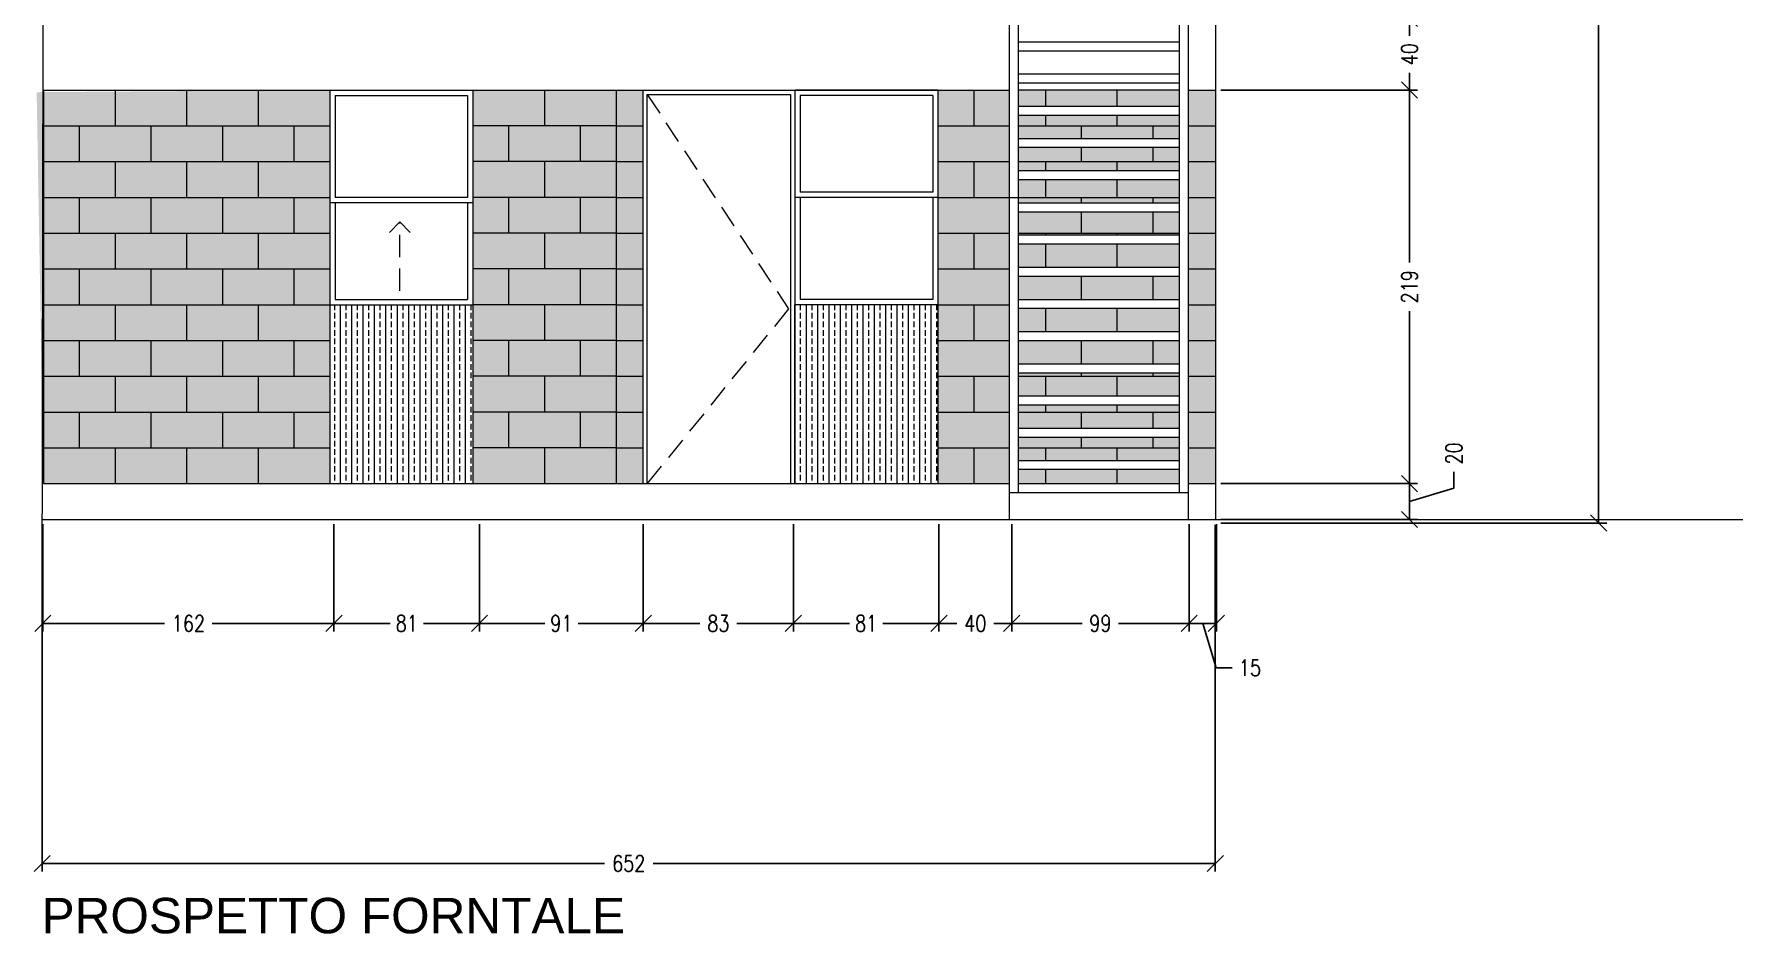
# Model space of a CAD drawing. Header units: inches. Extents: x 1.3 to 73.4, y 23.5 to 53.
# Drawn here: x 34.21 to 53.22, y 24.04 to 34.05 of the extents above; entities that cross this region are included whole.
import ezdxf

# ---------------------------------------------------------------- set-up
doc = ezdxf.new("R2010")
doc.units = ezdxf.units.IN
doc.header["$MEASUREMENT"] = 0
doc.linetypes.add('HIDDEN', pattern=[0.375, 0.25, -0.125])
doc.layers.get('DEFPOINTS').update_dxf_attribs({"color": 210})
for name, color, linetype, lineweight in [('A-ELEV-MBE1', 7, 'Continuous', 35), ('A-ELEV-OVHD', 3, 'HIDDEN', 18), ('A-ELEV-PATT', 8, 'Continuous', 18), ('A-SECT-MCUT', 7, 'Continuous', 35)]:
    doc.layers.add(name, color=color, linetype=linetype, lineweight=lineweight)
doc.styles.add('E-ROMANS', font='romans.shx', dxfattribs={"width": 0.8})
doc.styles.get("Standard").update_dxf_attribs({"font": 'Arial.ttf'})
doc.dimstyles.new('Copy of E-0050_TICK_18', dxfattribs={"dimscale": 0.001, "dimtxt": 90, "dimasz": 90, "dimexe": 45, "dimexo": 30, "dimgap": 45, "dimtad": 0, "dimlfac": 50, "dimzin": 0, "dimdsep": 46, "dimtxsty": 'E-ROMANS', "dimblk": 'OBLIQUE', "dimblk1": 'OBLIQUE', "dimblk2": 'OBLIQUE', "dimcen": 45, "dimclrd": 256, "dimclre": 256, "dimclrt": 256, "dimadec": 0, "dimazin": 0, "dimtfac": 1, "dimtmove": 1, "dimatfit": 3, "dimldrblk": 'OPEN90', "dimfxl": 1, "dimtfill": 1, "dimtolj": 1, "dimtzin": 0, "dimarcsym": 0})

# ---------------------------------------------------------------- blocks, each defined once
blk = doc.blocks.new('_Oblique')
at = {"color": 0, "linetype": 'ByBlock', "lineweight": -2}
blk.add_line((-0.5, -0.5), (0.5, 0.5), dxfattribs=at)
blk = doc.blocks.new('*D78')
at = {"lineweight": -2, "transparency": 16777216}
for p, q in [((34.303, 28.553), (34.303, 24.737)), ((47.349, 28.593), (47.349, 24.737)), ((34.303, 24.827), (40.555, 24.827)), ((47.349, 24.827), (41.098, 24.827))]:
    blk.add_line(p, q, dxfattribs=at)
at = {"layer": 'DEFPOINTS', "color": 0, "transparency": 16777216}
for p in [(34.303, 28.613), (47.349, 28.653), (34.303, 24.827)]:
    blk.add_point(p, dxfattribs=at)
at = {"lineweight": -2, "transparency": 16777216, "xscale": 0.18, "yscale": 0.18, "zscale": 0.18, "rotation": 180}
blk.add_blockref('_Oblique', (34.303, 24.827), dxfattribs=at)
at = {"lineweight": -2, "transparency": 16777216, "xscale": 0.18, "yscale": 0.18, "zscale": 0.18}
blk.add_blockref('_Oblique', (47.349, 24.827), dxfattribs=at)
at = {"lineweight": 0, "transparency": 16777216, "insert": (40.826, 24.827), "char_height": 0.18, "attachment_point": 5, "style": 'E-ROMANS', "bg_fill": 3, "box_fill_scale": 1.25, "bg_fill_color": 256, "bg_fill_true_color": 13158600, "bg_fill_transparency": 0}
blk.add_mtext('\\A1;652', dxfattribs=at)
blk = doc.blocks.new('_Open90')
at = {"color": 0, "linetype": 'ByBlock', "lineweight": -2}
for p, q in [((0, 0), (-1, 0)), ((-0.5, 0.5), (0, 0)), ((0, 0), (-0.5, -0.5))]:
    blk.add_line(p, q, dxfattribs=at)
blk = doc.blocks.new('*D90')
at = {"lineweight": -2, "transparency": 16777216}
for p, q in [((47.409, 45.699), (51.702, 45.699)), ((51.612, 45.699), (51.612, 37.434)), ((51.612, 28.613), (51.612, 36.877)), ((47.409, 28.613), (51.702, 28.613))]:
    blk.add_line(p, q, dxfattribs=at)
at = {"layer": 'DEFPOINTS', "color": 0, "transparency": 16777216}
for p in [(47.349, 45.699), (47.349, 28.613), (51.612, 28.613)]:
    blk.add_point(p, dxfattribs=at)
at = {"lineweight": -2, "transparency": 16777216, "xscale": 0.18, "yscale": 0.18, "zscale": 0.18}
for p, rotation in [((51.612, 45.699), 90), ((51.612, 28.613), 270)]:
    blk.add_blockref('_Oblique', p, dxfattribs=dict(at, rotation=rotation))
at = {"lineweight": 0, "transparency": 16777216, "insert": (51.612, 37.156), "char_height": 0.18, "attachment_point": 5, "rotation": 90, "style": 'E-ROMANS', "bg_fill": 3, "box_fill_scale": 1.25, "bg_fill_color": 256, "bg_fill_true_color": 13158600, "bg_fill_transparency": 0}
blk.add_mtext('\\A1;854', dxfattribs=at)
blk = doc.blocks.new('*D97')
at = {"lineweight": -2, "transparency": 16777216}
for p, q in [((47.409, 34.225), (49.598, 34.225)), ((49.508, 34.225), (49.508, 34.033)), ((49.508, 33.429), (49.508, 33.62)), ((47.409, 33.429), (49.598, 33.429))]:
    blk.add_line(p, q, dxfattribs=at)
at = {"layer": 'DEFPOINTS', "color": 0, "transparency": 16777216}
for p in [(47.349, 34.225), (47.349, 33.429), (49.508, 33.429)]:
    blk.add_point(p, dxfattribs=at)
at = {"lineweight": -2, "transparency": 16777216, "xscale": 0.18, "yscale": 0.18, "zscale": 0.18}
for p, rotation in [((49.508, 34.225), 90), ((49.508, 33.429), 270)]:
    blk.add_blockref('_Oblique', p, dxfattribs=dict(at, rotation=rotation))
at = {"lineweight": 0, "transparency": 16777216, "insert": (49.508, 33.827), "char_height": 0.18, "attachment_point": 5, "rotation": 90, "style": 'E-ROMANS', "bg_fill": 3, "box_fill_scale": 1.25, "bg_fill_color": 256, "bg_fill_true_color": 13158600, "bg_fill_transparency": 0}
blk.add_mtext('\\A1;40', dxfattribs=at)
blk = doc.blocks.new('*D98')
at = {"lineweight": -2, "transparency": 16777216}
for p, q in [((47.409, 33.429), (49.598, 33.429)), ((49.508, 33.429), (49.508, 31.512)), ((49.508, 29.051), (49.508, 30.968)), ((47.409, 29.051), (49.598, 29.051))]:
    blk.add_line(p, q, dxfattribs=at)
at = {"layer": 'DEFPOINTS', "color": 0, "transparency": 16777216}
for p in [(47.349, 33.429), (47.349, 29.051), (49.508, 29.051)]:
    blk.add_point(p, dxfattribs=at)
at = {"lineweight": -2, "transparency": 16777216, "xscale": 0.18, "yscale": 0.18, "zscale": 0.18}
for p, rotation in [((49.508, 33.429), 90), ((49.508, 29.051), 270)]:
    blk.add_blockref('_Oblique', p, dxfattribs=dict(at, rotation=rotation))
at = {"lineweight": 0, "transparency": 16777216, "insert": (49.508, 31.24), "char_height": 0.18, "attachment_point": 5, "rotation": 90, "style": 'E-ROMANS', "bg_fill": 3, "box_fill_scale": 1.25, "bg_fill_color": 256, "bg_fill_true_color": 13158600, "bg_fill_transparency": 0}
blk.add_mtext('\\A1;219', dxfattribs=at)
blk = doc.blocks.new('*D99')
at = {"lineweight": -2, "transparency": 16777216}
for p, q in [((50.003, 29.001), (50.003, 29.181)), ((47.409, 29.051), (49.598, 29.051)), ((49.508, 29.051), (49.508, 28.653)), ((49.508, 28.852), (50.003, 29.001)), ((47.409, 28.653), (49.598, 28.653))]:
    blk.add_line(p, q, dxfattribs=at)
at = {"layer": 'DEFPOINTS', "color": 0, "transparency": 16777216}
for p in [(47.349, 29.051), (47.349, 28.653), (49.508, 28.653)]:
    blk.add_point(p, dxfattribs=at)
at = {"lineweight": -2, "transparency": 16777216, "xscale": 0.18, "yscale": 0.18, "zscale": 0.18}
for p, rotation in [((49.508, 29.051), 90), ((49.508, 28.653), 270)]:
    blk.add_blockref('_Oblique', p, dxfattribs=dict(at, rotation=rotation))
at = {"lineweight": 0, "transparency": 16777216, "insert": (50.003, 29.387), "char_height": 0.18, "attachment_point": 5, "rotation": 90, "style": 'E-ROMANS', "bg_fill": 3, "box_fill_scale": 1.25, "bg_fill_color": 256, "bg_fill_true_color": 13158600, "bg_fill_transparency": 0}
blk.add_mtext('\\A1;20', dxfattribs=at)
blk = doc.blocks.new('*D76')
at = {"lineweight": -2, "transparency": 16777216}
for p, q in [((34.31, 28.6), (34.31, 27.407)), ((37.547, 28.6), (37.547, 27.407)), ((34.31, 27.497), (35.664, 27.497)), ((37.547, 27.497), (36.194, 27.497))]:
    blk.add_line(p, q, dxfattribs=at)
at = {"layer": 'DEFPOINTS', "color": 0, "transparency": 16777216}
for p in [(34.31, 28.66), (37.547, 28.66), (37.547, 27.497)]:
    blk.add_point(p, dxfattribs=at)
at = {"lineweight": -2, "transparency": 16777216, "xscale": 0.18, "yscale": 0.18, "zscale": 0.18, "rotation": 180}
blk.add_blockref('_Oblique', (34.31, 27.497), dxfattribs=at)
at = {"lineweight": -2, "transparency": 16777216, "xscale": 0.18, "yscale": 0.18, "zscale": 0.18}
blk.add_blockref('_Oblique', (37.547, 27.497), dxfattribs=at)
at = {"lineweight": 0, "transparency": 16777216, "insert": (35.929, 27.497), "char_height": 0.18, "attachment_point": 5, "style": 'E-ROMANS', "bg_fill": 3, "box_fill_scale": 1.25, "bg_fill_color": 256, "bg_fill_true_color": 13158600, "bg_fill_transparency": 0}
blk.add_mtext('\\A1;162', dxfattribs=at)
blk = doc.blocks.new('*D56')
at = {"lineweight": -2, "transparency": 16777216}
for p, q in [((37.547, 28.6), (37.547, 27.407)), ((39.166, 28.6), (39.166, 27.407)), ((37.547, 27.497), (38.171, 27.497)), ((39.166, 27.497), (38.543, 27.497))]:
    blk.add_line(p, q, dxfattribs=at)
at = {"layer": 'DEFPOINTS', "color": 0, "transparency": 16777216}
for p in [(37.547, 28.66), (39.166, 28.66), (39.166, 27.497)]:
    blk.add_point(p, dxfattribs=at)
at = {"lineweight": -2, "transparency": 16777216, "xscale": 0.18, "yscale": 0.18, "zscale": 0.18, "rotation": 180}
blk.add_blockref('_Oblique', (37.547, 27.497), dxfattribs=at)
at = {"lineweight": -2, "transparency": 16777216, "xscale": 0.18, "yscale": 0.18, "zscale": 0.18}
blk.add_blockref('_Oblique', (39.166, 27.497), dxfattribs=at)
at = {"lineweight": 0, "transparency": 16777216, "insert": (38.357, 27.497), "char_height": 0.18, "attachment_point": 5, "style": 'E-ROMANS', "bg_fill": 3, "box_fill_scale": 1.25, "bg_fill_color": 256, "bg_fill_true_color": 13158600, "bg_fill_transparency": 0}
blk.add_mtext('\\A1;81', dxfattribs=at)
blk = doc.blocks.new('*D57')
at = {"lineweight": -2, "transparency": 16777216}
for p, q in [((39.166, 28.6), (39.166, 27.407)), ((40.987, 28.6), (40.987, 27.407)), ((39.166, 27.497), (39.891, 27.497)), ((40.987, 27.497), (40.263, 27.497))]:
    blk.add_line(p, q, dxfattribs=at)
at = {"layer": 'DEFPOINTS', "color": 0, "transparency": 16777216}
for p in [(39.166, 28.66), (40.987, 28.66), (40.987, 27.497)]:
    blk.add_point(p, dxfattribs=at)
at = {"lineweight": -2, "transparency": 16777216, "xscale": 0.18, "yscale": 0.18, "zscale": 0.18, "rotation": 180}
blk.add_blockref('_Oblique', (39.166, 27.497), dxfattribs=at)
at = {"lineweight": -2, "transparency": 16777216, "xscale": 0.18, "yscale": 0.18, "zscale": 0.18}
blk.add_blockref('_Oblique', (40.987, 27.497), dxfattribs=at)
at = {"lineweight": 0, "transparency": 16777216, "insert": (40.077, 27.497), "char_height": 0.18, "attachment_point": 5, "style": 'E-ROMANS', "bg_fill": 3, "box_fill_scale": 1.25, "bg_fill_color": 256, "bg_fill_true_color": 13158600, "bg_fill_transparency": 0}
blk.add_mtext('\\A1;91', dxfattribs=at)
blk = doc.blocks.new('*D58')
at = {"lineweight": -2, "transparency": 16777216}
for p, q in [((40.987, 28.6), (40.987, 27.407)), ((42.657, 28.6), (42.657, 27.407)), ((40.987, 27.497), (41.615, 27.497)), ((42.657, 27.497), (42.028, 27.497))]:
    blk.add_line(p, q, dxfattribs=at)
at = {"layer": 'DEFPOINTS', "color": 0, "transparency": 16777216}
for p in [(40.987, 28.66), (42.657, 28.66), (42.657, 27.497)]:
    blk.add_point(p, dxfattribs=at)
at = {"lineweight": -2, "transparency": 16777216, "xscale": 0.18, "yscale": 0.18, "zscale": 0.18, "rotation": 180}
blk.add_blockref('_Oblique', (40.987, 27.497), dxfattribs=at)
at = {"lineweight": -2, "transparency": 16777216, "xscale": 0.18, "yscale": 0.18, "zscale": 0.18}
blk.add_blockref('_Oblique', (42.657, 27.497), dxfattribs=at)
at = {"lineweight": 0, "transparency": 16777216, "insert": (41.822, 27.497), "char_height": 0.18, "attachment_point": 5, "style": 'E-ROMANS', "bg_fill": 3, "box_fill_scale": 1.25, "bg_fill_color": 256, "bg_fill_true_color": 13158600, "bg_fill_transparency": 0}
blk.add_mtext('\\A1;83', dxfattribs=at)
blk = doc.blocks.new('*D59')
at = {"lineweight": -2, "transparency": 16777216}
for p, q in [((42.657, 28.6), (42.657, 27.407)), ((44.275, 28.6), (44.275, 27.407)), ((42.657, 27.497), (43.28, 27.497)), ((44.275, 27.497), (43.652, 27.497))]:
    blk.add_line(p, q, dxfattribs=at)
at = {"layer": 'DEFPOINTS', "color": 0, "transparency": 16777216}
for p in [(42.657, 28.66), (44.275, 28.66), (44.275, 27.497)]:
    blk.add_point(p, dxfattribs=at)
at = {"lineweight": -2, "transparency": 16777216, "xscale": 0.18, "yscale": 0.18, "zscale": 0.18, "rotation": 180}
blk.add_blockref('_Oblique', (42.657, 27.497), dxfattribs=at)
at = {"lineweight": -2, "transparency": 16777216, "xscale": 0.18, "yscale": 0.18, "zscale": 0.18}
blk.add_blockref('_Oblique', (44.275, 27.497), dxfattribs=at)
at = {"lineweight": 0, "transparency": 16777216, "insert": (43.466, 27.497), "char_height": 0.18, "attachment_point": 5, "style": 'E-ROMANS', "bg_fill": 3, "box_fill_scale": 1.25, "bg_fill_color": 256, "bg_fill_true_color": 13158600, "bg_fill_transparency": 0}
blk.add_mtext('\\A1;81', dxfattribs=at)
blk = doc.blocks.new('*D60')
at = {"lineweight": -2, "transparency": 16777216}
for p, q in [((44.275, 28.6), (44.275, 27.407)), ((45.085, 28.6), (45.085, 27.407)), ((44.275, 27.497), (44.473, 27.497)), ((45.085, 27.497), (44.887, 27.497))]:
    blk.add_line(p, q, dxfattribs=at)
at = {"layer": 'DEFPOINTS', "color": 0, "transparency": 16777216}
for p in [(44.275, 28.66), (45.085, 28.66), (45.085, 27.497)]:
    blk.add_point(p, dxfattribs=at)
at = {"lineweight": -2, "transparency": 16777216, "xscale": 0.18, "yscale": 0.18, "zscale": 0.18, "rotation": 180}
blk.add_blockref('_Oblique', (44.275, 27.497), dxfattribs=at)
at = {"lineweight": -2, "transparency": 16777216, "xscale": 0.18, "yscale": 0.18, "zscale": 0.18}
blk.add_blockref('_Oblique', (45.085, 27.497), dxfattribs=at)
at = {"lineweight": 0, "transparency": 16777216, "insert": (44.68, 27.497), "char_height": 0.18, "attachment_point": 5, "style": 'E-ROMANS', "bg_fill": 3, "box_fill_scale": 1.25, "bg_fill_color": 256, "bg_fill_true_color": 13158600, "bg_fill_transparency": 0}
blk.add_mtext('\\A1;40', dxfattribs=at)
blk = doc.blocks.new('*D61')
at = {"lineweight": -2, "transparency": 16777216}
for p, q in [((45.085, 28.6), (45.085, 27.407)), ((47.058, 28.6), (47.058, 27.407)), ((45.085, 27.497), (45.868, 27.497)), ((47.058, 27.497), (46.274, 27.497))]:
    blk.add_line(p, q, dxfattribs=at)
at = {"layer": 'DEFPOINTS', "color": 0, "transparency": 16777216}
for p in [(45.085, 28.66), (47.058, 28.66), (47.058, 27.497)]:
    blk.add_point(p, dxfattribs=at)
at = {"lineweight": -2, "transparency": 16777216, "xscale": 0.18, "yscale": 0.18, "zscale": 0.18, "rotation": 180}
blk.add_blockref('_Oblique', (45.085, 27.497), dxfattribs=at)
at = {"lineweight": -2, "transparency": 16777216, "xscale": 0.18, "yscale": 0.18, "zscale": 0.18}
blk.add_blockref('_Oblique', (47.058, 27.497), dxfattribs=at)
at = {"lineweight": 0, "transparency": 16777216, "insert": (46.071, 27.497), "char_height": 0.18, "attachment_point": 5, "style": 'E-ROMANS', "bg_fill": 3, "box_fill_scale": 1.25, "bg_fill_color": 256, "bg_fill_true_color": 13158600, "bg_fill_transparency": 0}
blk.add_mtext('\\A1;99', dxfattribs=at)
blk = doc.blocks.new('*D62')
at = {"lineweight": -2, "transparency": 16777216}
for p, q in [((47.058, 28.6), (47.058, 27.407)), ((47.361, 28.6), (47.361, 27.407)), ((47.058, 27.497), (47.361, 27.497)), ((47.209, 27.497), (47.358, 27.002)), ((47.358, 27.002), (47.538, 27.002))]:
    blk.add_line(p, q, dxfattribs=at)
at = {"layer": 'DEFPOINTS', "color": 0, "transparency": 16777216}
for p in [(47.058, 28.66), (47.361, 28.66), (47.361, 27.497)]:
    blk.add_point(p, dxfattribs=at)
at = {"lineweight": -2, "transparency": 16777216, "xscale": 0.18, "yscale": 0.18, "zscale": 0.18, "rotation": 180}
blk.add_blockref('_Oblique', (47.058, 27.497), dxfattribs=at)
at = {"lineweight": -2, "transparency": 16777216, "xscale": 0.18, "yscale": 0.18, "zscale": 0.18}
blk.add_blockref('_Oblique', (47.361, 27.497), dxfattribs=at)
at = {"lineweight": 0, "transparency": 16777216, "insert": (47.734, 27.002), "char_height": 0.18, "attachment_point": 5, "style": 'E-ROMANS', "bg_fill": 3, "box_fill_scale": 1.25, "bg_fill_color": 256, "bg_fill_true_color": 13158600, "bg_fill_transparency": 0}
blk.add_mtext('\\A1;15', dxfattribs=at)

msp = doc.modelspace()

# ---------------------------------------------------------------- hatches: boundary and pattern name
at = {"layer": 'A-ELEV-PATT', "lineweight": 0}
h = msp.add_hatch(dxfattribs=at)
h.set_pattern_fill('DOTS,_O', scale=0.049742, angle=90)
h.set_pattern_definition([(90, (125.10406, 587.43386), (-0.078965721, 0.03948286), [0, -0.078965721])])
h.paths.add_polyline_path([(37.50051, 33.42866), (34.24106, 33.40495), (34.31701, 29.05135), (37.50051, 29.05135)])
h.paths.add_polyline_path([(41.65006, 31.90206), (43.24181, 31.90206), (43.24181, 31.90206), (41.65006, 31.90206)])
h = msp.add_hatch(dxfattribs=at)
h.set_pattern_fill('DOTS,_O', scale=0.049742, angle=90)
h.set_pattern_definition([(90, (95.4865, 600.102714), (-0.078965721, 0.03948286), [0, -0.078965721])])
h.paths.add_polyline_path([(40.98246, 33.42866), (39.09226, 33.42866), (39.09226, 31.04104), (39.09226, 29.05135), (40.98246, 29.05135)])
h.paths.add_polyline_path([(45.06132, 33.42866), (44.26545, 33.42866), (44.26545, 29.05135), (45.06132, 29.05135)])
h.paths.add_polyline_path([(46.95152, 33.42866), (45.16081, 33.42866), (45.16081, 33.24959), (46.95152, 33.24959)])
h.paths.add_polyline_path([(46.95152, 33.1501), (45.16081, 33.1501), (45.16081, 32.89144), (46.95152, 32.89144)])
h.paths.add_polyline_path([(46.95152, 32.79196), (45.16081, 32.79196), (45.16081, 32.5333), (46.95152, 32.5333)])
h.paths.add_polyline_path([(46.95152, 32.43382), (45.16081, 32.43382), (45.16081, 32.17516), (46.95152, 32.17516)])
h.paths.add_polyline_path([(46.95152, 32.07567), (45.16081, 32.07567), (45.16081, 31.81701), (46.95152, 31.81701)])
h.paths.add_polyline_path([(46.95152, 31.71753), (45.16081, 31.71753), (45.16081, 31.45887), (46.95152, 31.45887)])
h.paths.add_polyline_path([(46.95152, 31.35939), (45.16081, 31.35939), (45.16081, 31.10073), (46.95152, 31.10073)])
h.paths.add_polyline_path([(46.95152, 31.00124), (45.16081, 31.00124), (45.16081, 30.74258), (46.95152, 30.74258)])
h.paths.add_polyline_path([(46.95152, 30.6431), (45.16081, 30.6431), (45.16081, 30.38444), (46.95152, 30.38444)])
h.paths.add_polyline_path([(46.95152, 30.28495), (45.16081, 30.28495), (45.16081, 30.02629), (46.95152, 30.02629)])
h.paths.add_polyline_path([(46.95152, 29.92681), (45.16081, 29.92681), (45.16081, 29.66815), (46.95152, 29.66815)])
h.paths.add_polyline_path([(46.95152, 29.56867), (45.16081, 29.56867), (45.16081, 29.31001), (46.95152, 29.31001)])
h.paths.add_polyline_path([(46.95152, 29.21052), (45.16081, 29.21052), (45.16081, 29.05135), (46.95152, 29.05135)])
h.paths.add_polyline_path([(47.34946, 33.42866), (47.05101, 33.42866), (47.05101, 29.05135), (47.34946, 29.05135)])
h = msp.add_hatch(dxfattribs=at)
h.set_pattern_fill('BRASS,_O', scale=0.019897, angle=90)
h.set_pattern_definition([(90, (95.4865, 600.10271), (-0.126345153, 8e-18), []), (90, (95.42333, 600.10271), (-0.126345153, 8e-18), [0.063172577, -0.031586288])])
h.paths.add_polyline_path([(39.09226, 31.04104), (37.50051, 31.04104), (37.50051, 29.05135), (39.09226, 29.05135)])
h.paths.add_polyline_path([(44.26545, 31.04104), (42.6737, 31.04104), (42.6737, 29.05135), (44.26545, 29.05135)])

# ---------------------------------------------------------------- linework, layer by layer
at = {"layer": 'A-ELEV-MBE1', "color": 7, "lineweight": 0}
for p, q in [((47.34946, 45.59114), (47.34946, 28.65341)), ((45.16081, 33.96588), (46.95152, 33.96588)), ((45.16081, 33.86639), (46.95152, 33.86639)), ((45.16081, 33.60773), (46.95152, 33.60773)), ((45.16081, 33.50825), (46.95152, 33.50825)), ((34.31701, 33.42866), (34.31701, 29.05135)), ((34.31701, 33.42866), (45.06132, 33.42866)), ((35.11288, 33.42866), (35.11288, 33.03072)), ((35.90876, 33.42866), (35.90876, 33.03072)), ((36.70463, 33.42866), (36.70463, 33.03072)), ((37.50051, 33.42866), (37.50051, 29.05135)), ((37.5602, 33.36897), (39.03257, 33.36897)), ((37.5602, 33.36897), (37.5602, 32.23485)), ((39.03257, 33.36897), (39.03257, 32.23485)), ((39.09226, 33.42866), (39.09226, 31.04104)), ((39.88813, 33.42866), (39.88813, 33.03072)), ((40.68401, 33.42866), (40.68401, 29.05135)), ((40.98246, 33.42866), (40.98246, 29.05135)), ((42.6737, 33.42866), (42.6737, 29.05135)), ((44.26545, 33.42866), (42.68184, 33.42866)), ((44.20576, 33.36897), (42.73339, 33.36897)), ((42.73339, 33.36897), (42.73339, 32.29454)), ((44.20576, 33.36897), (44.20576, 32.29454)), ((44.26545, 29.05135), (44.26545, 33.42866)), ((44.66338, 33.42866), (44.66338, 33.03072)), ((46.95152, 33.42866), (45.16081, 33.42866)), ((45.45926, 33.42866), (45.45926, 33.24959)), ((46.25513, 33.42866), (46.25513, 33.24959)), ((47.05101, 33.42866), (47.34946, 33.42866)), ((45.16081, 33.24959), (46.95152, 33.24959)), ((45.16081, 33.1501), (46.95152, 33.1501)), ((45.45926, 33.1501), (45.45926, 33.03072)), ((46.25513, 33.1501), (46.25513, 33.03072)), ((34.31701, 33.03072), (37.50051, 33.03072)), ((34.71495, 33.03072), (34.71495, 32.63279)), ((35.51082, 33.03072), (35.51082, 32.63279)), ((36.3067, 33.03072), (36.3067, 32.63279)), ((37.10257, 33.03072), (37.10257, 32.63279)), ((40.68401, 33.03072), (39.09226, 33.03072)), ((39.4902, 33.03072), (39.4902, 32.63279)), ((40.28607, 33.03072), (40.28607, 32.63279)), ((40.68401, 33.03072), (40.98246, 33.03072)), ((44.26545, 33.03072), (45.06132, 33.03072)), ((45.16081, 33.03072), (46.95152, 33.03072)), ((45.16081, 32.89144), (46.95152, 32.89144)), ((45.8572, 33.03072), (45.8572, 32.89144)), ((46.65307, 33.03072), (46.65307, 32.89144)), ((47.05101, 33.03072), (47.34946, 33.03072)), ((45.16081, 32.79196), (46.95152, 32.79196)), ((45.8572, 32.79196), (45.8572, 32.63279)), ((46.65307, 32.79196), (46.65307, 32.63279)), ((34.31701, 32.63279), (37.50051, 32.63279)), ((35.11288, 32.63279), (35.11288, 32.23485)), ((35.90876, 32.63279), (35.90876, 32.23485)), ((36.70463, 32.63279), (36.70463, 32.23485)), ((40.68401, 32.63279), (39.09226, 32.63279)), ((39.88813, 32.63279), (39.88813, 32.23485)), ((40.68401, 32.63279), (40.98246, 32.63279)), ((44.26545, 32.63279), (45.06132, 32.63279)), ((44.66338, 32.63279), (44.66338, 32.23485)), ((45.16081, 32.63279), (46.95152, 32.63279)), ((45.16081, 32.5333), (46.95152, 32.5333)), ((45.45926, 32.63279), (45.45926, 32.5333)), ((46.25513, 32.63279), (46.25513, 32.5333)), ((47.05101, 32.63279), (47.34946, 32.63279)), ((45.16081, 32.43382), (46.95152, 32.43382)), ((45.45926, 32.43382), (45.45926, 32.23485)), ((46.25513, 32.43382), (46.25513, 32.23485)), ((34.31701, 32.23485), (37.50051, 32.23485)), ((34.71495, 32.23485), (34.71495, 31.83691)), ((35.51082, 32.23485), (35.51082, 31.83691)), ((36.3067, 32.23485), (36.3067, 31.83691)), ((37.10257, 32.23485), (37.10257, 31.83691)), ((37.5602, 32.17516), (37.5602, 31.10073)), ((39.03257, 32.17516), (39.03257, 31.10073)), ((40.68401, 32.23485), (39.09226, 32.23485)), ((39.4902, 32.23485), (39.4902, 31.83691)), ((40.28607, 32.23485), (40.28607, 31.83691)), ((40.68401, 32.23485), (40.98246, 32.23485)), ((42.73339, 32.23485), (42.73339, 31.10073)), ((44.20576, 32.23485), (44.20576, 31.10073)), ((44.26545, 32.23485), (46.95152, 32.23485)), ((45.16081, 32.17516), (46.95152, 32.17516)), ((45.8572, 32.23485), (45.8572, 32.17516)), ((46.65307, 32.23485), (46.65307, 32.17516)), ((47.05101, 32.23485), (47.34946, 32.23485)), ((45.16081, 32.07567), (46.95152, 32.07567)), ((45.8572, 32.07567), (45.8572, 31.83691)), ((46.65307, 32.07567), (46.65307, 31.83691)), ((34.31701, 31.83691), (37.50051, 31.83691)), ((35.11288, 31.83691), (35.11288, 31.43897)), ((35.90876, 31.83691), (35.90876, 31.43897)), ((36.70463, 31.83691), (36.70463, 31.43897)), ((40.68401, 31.83691), (39.09226, 31.83691)), ((39.88813, 31.83691), (39.88813, 31.43897)), ((40.68401, 31.83691), (40.98246, 31.83691)), ((44.26545, 31.83691), (45.06132, 31.83691)), ((44.66338, 31.83691), (44.66338, 31.43897)), ((45.16081, 31.83691), (46.95152, 31.83691)), ((45.16081, 31.81701), (46.95152, 31.81701)), ((45.45926, 31.83691), (45.45926, 31.81701)), ((46.25513, 31.83691), (46.25513, 31.81701)), ((47.05101, 31.83691), (47.34946, 31.83691)), ((45.16081, 31.71753), (46.95152, 31.71753)), ((45.45926, 31.71753), (45.45926, 31.45887)), ((46.25513, 31.71753), (46.25513, 31.45887)), ((34.31701, 31.43897), (37.50051, 31.43897)), ((34.71495, 31.43897), (34.71495, 31.04104)), ((35.51082, 31.43897), (35.51082, 31.04104)), ((36.3067, 31.43897), (36.3067, 31.04104)), ((37.10257, 31.43897), (37.10257, 31.04104)), ((40.68401, 31.43897), (39.09226, 31.43897)), ((39.4902, 31.43897), (39.4902, 31.04104)), ((40.28607, 31.43897), (40.28607, 31.04104)), ((40.68401, 31.43897), (40.98246, 31.43897)), ((44.26545, 31.43897), (45.06132, 31.43897)), ((45.16081, 31.45887), (46.95152, 31.45887)), ((45.16081, 31.35939), (46.95152, 31.35939)), ((45.8572, 31.35939), (45.8572, 31.10073)), ((46.65307, 31.35939), (46.65307, 31.10073)), ((47.05101, 31.43897), (47.34946, 31.43897)), ((34.31701, 31.04104), (37.50051, 31.04104)), ((35.11288, 31.04104), (35.11288, 30.6431)), ((35.90876, 31.04104), (35.90876, 30.6431)), ((36.70463, 31.04104), (36.70463, 30.6431)), ((37.50051, 31.04104), (39.09226, 31.04104)), ((37.5602, 31.10073), (39.03257, 31.10073)), ((40.68401, 31.04104), (39.09226, 31.04104)), ((39.09226, 31.04104), (39.09226, 29.05135)), ((39.88813, 31.04104), (39.88813, 30.6431)), ((40.68401, 31.04104), (40.98246, 31.04104)), ((44.26545, 31.04104), (42.6737, 31.04104)), ((44.20576, 31.10073), (42.73339, 31.10073)), ((44.26545, 31.04104), (45.06132, 31.04104)), ((44.66338, 31.04104), (44.66338, 30.6431)), ((45.16081, 31.10073), (46.95152, 31.10073)), ((45.16081, 31.00124), (46.95152, 31.00124)), ((45.45926, 31.00124), (45.45926, 30.74258)), ((46.25513, 31.00124), (46.25513, 30.74258)), ((47.05101, 31.04104), (47.34946, 31.04104)), ((34.31701, 30.6431), (37.50051, 30.6431)), ((34.71495, 30.6431), (34.71495, 30.24516)), ((35.51082, 30.6431), (35.51082, 30.24516)), ((36.3067, 30.6431), (36.3067, 30.24516)), ((37.10257, 30.6431), (37.10257, 30.24516)), ((40.68392, 30.6431), (39.09226, 30.6431)), ((39.4902, 30.6431), (39.4902, 30.24516)), ((40.28607, 30.6431), (40.28607, 30.24516)), ((40.68392, 30.6431), (40.98237, 30.6431)), ((44.26545, 30.6431), (45.06132, 30.6431)), ((45.16081, 30.74258), (46.95152, 30.74258)), ((45.16081, 30.6431), (46.95152, 30.6431)), ((45.8572, 30.6431), (45.8572, 30.38444)), ((46.65307, 30.6431), (46.65307, 30.38444)), ((47.05101, 30.6431), (47.34946, 30.6431)), ((34.31701, 30.24516), (37.50051, 30.24516)), ((35.11288, 30.24516), (35.11288, 29.84722)), ((35.90876, 30.24516), (35.90876, 29.84722)), ((36.70463, 30.24516), (36.70463, 29.84722)), ((40.68392, 30.24516), (39.09226, 30.24516)), ((39.88813, 30.24516), (39.88813, 29.84722)), ((40.68392, 30.24516), (40.98237, 30.24516)), ((44.26545, 30.24516), (45.06132, 30.24516)), ((44.66338, 30.24516), (44.66338, 29.84722)), ((45.16081, 30.38444), (46.95152, 30.38444)), ((45.16081, 30.28495), (46.95152, 30.28495)), ((45.16081, 30.24516), (46.95152, 30.24516)), ((45.45926, 30.24516), (45.45926, 30.02629)), ((45.8572, 30.28495), (45.8572, 30.24516)), ((46.25513, 30.24516), (46.25513, 30.02629)), ((46.65307, 30.28495), (46.65307, 30.24516)), ((47.05101, 30.24516), (47.34946, 30.24516)), ((45.16081, 30.02629), (46.95152, 30.02629)), ((34.31701, 29.84722), (37.50051, 29.84722)), ((34.71495, 29.84722), (34.71495, 29.44929)), ((35.51082, 29.84722), (35.51082, 29.44929)), ((36.3067, 29.84722), (36.3067, 29.44929)), ((37.10257, 29.84722), (37.10257, 29.44929)), ((40.68392, 29.84722), (39.09226, 29.84722)), ((39.4902, 29.84722), (39.4902, 29.44929)), ((40.28607, 29.84722), (40.28607, 29.44929)), ((40.68392, 29.84722), (40.98237, 29.84722)), ((44.26545, 29.84722), (45.06132, 29.84722)), ((45.16081, 29.92681), (46.95152, 29.92681)), ((45.16081, 29.84722), (46.95152, 29.84722)), ((45.45926, 29.92681), (45.45926, 29.84722)), ((45.8572, 29.84722), (45.8572, 29.66815)), ((46.25513, 29.92681), (46.25513, 29.84722)), ((46.65307, 29.84722), (46.65307, 29.66815)), ((47.05101, 29.84722), (47.34946, 29.84722)), ((45.16081, 29.66815), (46.95152, 29.66815)), ((45.16081, 29.56867), (46.95152, 29.56867)), ((45.8572, 29.56867), (45.8572, 29.44929)), ((46.65307, 29.56867), (46.65307, 29.44929)), ((34.31701, 29.44929), (37.50051, 29.44929)), ((35.11288, 29.44929), (35.11288, 29.05135)), ((35.90876, 29.44929), (35.90876, 29.05135)), ((36.70463, 29.44929), (36.70463, 29.05135)), ((40.68392, 29.44929), (39.09226, 29.44929)), ((39.88813, 29.44929), (39.88813, 29.05135)), ((40.68392, 29.44929), (40.98237, 29.44929)), ((44.26545, 29.44929), (45.06132, 29.44929)), ((44.66338, 29.44929), (44.66338, 29.05135)), ((45.16081, 29.44929), (46.95152, 29.44929)), ((45.16081, 29.31001), (46.95152, 29.31001)), ((45.45926, 29.44929), (45.45926, 29.31001)), ((46.25513, 29.44929), (46.25513, 29.31001)), ((47.05101, 29.44929), (47.34946, 29.44929)), ((45.16081, 29.21052), (46.95152, 29.21052)), ((45.45926, 29.21052), (45.45926, 29.05135)), ((46.25513, 29.21052), (46.25513, 29.05135)), ((34.31701, 29.05135), (45.06132, 29.05135)), ((45.06132, 28.95186), (47.05101, 28.95186)), ((45.16081, 29.05135), (46.95152, 29.05135)), ((47.05101, 29.05135), (47.34946, 29.05135))]:
    msp.add_line(p, q, dxfattribs=at)
for points in [[(34.30159, 27.62805), (34.30159, 27.62805), (34.31701, 36.31371)], [(45.06132, 28.65341), (45.06132, 36.31371)], [(45.16081, 28.95186), (45.16081, 36.31371)], [(46.95152, 28.95186), (46.95152, 36.31371)], [(47.05101, 28.65341), (47.05101, 36.31371)], [(41.0322, 29.05135), (41.0322, 33.37892), (42.62395, 33.37892), (42.62395, 29.05135)], [(39.09226, 32.17516), (37.50051, 32.17516)], [(39.03257, 32.23485), (37.5602, 32.23485)], [(44.26545, 32.23485), (42.6737, 32.23485)], [(44.20576, 32.29454), (42.73339, 32.29454)]]:
    msp.add_lwpolyline(points, dxfattribs=at)
at = {"layer": 'A-ELEV-OVHD', "color": 7, "lineweight": 0}
for points in [[(41.0322, 33.37892), (42.60218, 30.99426), (41.0322, 29.05135)], [(38.16344, 31.84584), (38.27942, 31.96181)], [(38.27942, 31.19521), (38.27942, 31.96181)], [(38.3954, 31.84584), (38.27942, 31.96181)]]:
    msp.add_lwpolyline(points, dxfattribs=at)
at = {"layer": 'A-SECT-MCUT', "color": 7, "lineweight": 0}
msp.add_line((34.30341, 28.65341), (53.21548, 28.65341), dxfattribs=at)

# ---------------------------------------------------------------- texts
at = {"insert": (34.29574, 24.44425), "char_height": 0.3943707, "attachment_point": 1}
msp.add_mtext_dynamic_manual_height_columns('\\pt1.97185,3.15497;PROSPETTO FORNTALE', width=7.5539404, gutter_width=1, heights=[0], dxfattribs=at)

# ---------------------------------------------------------------- next in the draw order: dimensions: what is measured, and where the dimension line sits
at = {"color": 7, "lineweight": 0}
dim = msp.add_linear_dim(base=(34.30334, 24.82739), p1=(47.34946, 28.65341), p2=(34.30334, 28.61251), dimstyle='Copy of E-0050_TICK_18', override={"dimscale": 0.002, "dimdec": 0}, dxfattribs=at)
dim.commit()
dim.dimension.update_dxf_attribs({"geometry": '*D78', "text_midpoint": (40.8264, 24.82739)})

# ---------------------------------------------------------------- next in the draw order: dimensions: what is measured, and where the dimension line sits
dim = msp.add_linear_dim(base=(51.6118, 28.61251), p1=(47.34946, 45.69884), p2=(47.34946, 28.61251), angle=90, dimstyle='Copy of E-0050_TICK_18', override={"dimscale": 0.002, "dimdec": 0}, dxfattribs=at)
dim.commit()
dim.dimension.update_dxf_attribs({"geometry": '*D90', "text_midpoint": (51.6118, 37.15567)})
at = {"lineweight": 0}
dim = msp.add_linear_dim(base=(37.54746, 27.49725), p1=(34.31, 28.66027), p2=(37.54746, 28.66027), dimstyle='Copy of E-0050_TICK_18', override={"dimscale": 0.002, "dimdec": 0}, dxfattribs=at)
dim.commit()
dim.dimension.update_dxf_attribs({"geometry": '*D76', "text_midpoint": (35.92873, 27.49725)})

# ---------------------------------------------------------------- next in the draw order: dimensions: what is measured, and where the dimension line sits
at = {"color": 7, "lineweight": 0}
dim = msp.add_linear_dim(base=(49.50795, 33.42866), p1=(47.34946, 34.22454), p2=(47.34946, 33.42866), angle=90, dimstyle='Copy of E-0050_TICK_18', override={"dimscale": 0.002, "dimdec": 0}, dxfattribs=at)
dim.commit()
dim.dimension.update_dxf_attribs({"geometry": '*D97', "text_midpoint": (49.50795, 33.8266)})
at = {"lineweight": 0}
dim = msp.add_linear_dim(base=(39.16619, 27.49725), p1=(37.54746, 28.66027), p2=(39.16619, 28.66027), dimstyle='Copy of E-0050_TICK_18', override={"dimscale": 0.002, "dimdec": 0}, dxfattribs=at)
dim.commit()
dim.dimension.update_dxf_attribs({"geometry": '*D56', "text_midpoint": (38.35683, 27.49725)})

# ---------------------------------------------------------------- next in the draw order: dimensions: what is measured, and where the dimension line sits
at = {"color": 7, "lineweight": 0}
dim = msp.add_linear_dim(base=(49.50795, 29.05135), p1=(47.34946, 33.42866), p2=(47.34946, 29.05135), angle=90, dimstyle='Copy of E-0050_TICK_18', override={"dimscale": 0.002, "dimdec": 0}, dxfattribs=at)
dim.commit()
dim.dimension.update_dxf_attribs({"geometry": '*D98', "text_midpoint": (49.50795, 31.24)})
at = {"lineweight": 0}
dim = msp.add_linear_dim(base=(40.98726, 27.49725), p1=(39.16619, 28.66027), p2=(40.98726, 28.66027), dimstyle='Copy of E-0050_TICK_18', override={"dimscale": 0.002, "dimdec": 0}, dxfattribs=at)
dim.commit()
dim.dimension.update_dxf_attribs({"geometry": '*D57', "text_midpoint": (40.07673, 27.49725)})

# ---------------------------------------------------------------- next in the draw order: dimensions: what is measured, and where the dimension line sits
at = {"color": 7, "lineweight": 0}
dim = msp.add_linear_dim(base=(49.50795, 28.65341), p1=(47.34946, 29.05135), p2=(47.34946, 28.65341), angle=90, dimstyle='Copy of E-0050_TICK_18', override={"dimscale": 0.002, "dimdec": 0}, dxfattribs=at)
dim.commit()
dim.dimension.update_dxf_attribs({"geometry": '*D99', "text_midpoint": (50.00295, 29.27088)})
at = {"lineweight": 0}
dim = msp.add_linear_dim(base=(42.65658, 27.49725), p1=(40.98726, 28.66027), p2=(42.65658, 28.66027), dimstyle='Copy of E-0050_TICK_18', override={"dimscale": 0.002, "dimdec": 0}, dxfattribs=at)
dim.commit()
dim.dimension.update_dxf_attribs({"geometry": '*D58', "text_midpoint": (41.82192, 27.49725)})

# ---------------------------------------------------------------- next in the draw order: dimensions: what is measured, and where the dimension line sits
dim = msp.add_linear_dim(base=(44.27531, 27.49725), p1=(42.65658, 28.66027), p2=(44.27531, 28.66027), dimstyle='Copy of E-0050_TICK_18', override={"dimscale": 0.002, "dimdec": 0}, dxfattribs=at)
dim.commit()
dim.dimension.update_dxf_attribs({"geometry": '*D59', "text_midpoint": (43.46594, 27.49725)})

# ---------------------------------------------------------------- next in the draw order: dimensions: what is measured, and where the dimension line sits
dim = msp.add_linear_dim(base=(45.08467, 27.49725), p1=(44.27531, 28.66027), p2=(45.08467, 28.66027), dimstyle='Copy of E-0050_TICK_18', override={"dimscale": 0.002, "dimdec": 0}, dxfattribs=at)
dim.commit()
dim.dimension.update_dxf_attribs({"geometry": '*D60', "text_midpoint": (44.67999, 27.49725)})

# ---------------------------------------------------------------- next in the draw order: dimensions: what is measured, and where the dimension line sits
dim = msp.add_linear_dim(base=(47.0575, 27.49725), p1=(45.08467, 28.66027), p2=(47.0575, 28.66027), dimstyle='Copy of E-0050_TICK_18', override={"dimscale": 0.002, "dimdec": 0}, dxfattribs=at)
dim.commit()
dim.dimension.update_dxf_attribs({"geometry": '*D61', "text_midpoint": (46.07109, 27.49725)})

# ---------------------------------------------------------------- next in the draw order: dimensions: what is measured, and where the dimension line sits
dim = msp.add_linear_dim(base=(47.36101, 27.49725), p1=(47.0575, 28.66027), p2=(47.36101, 28.66027), dimstyle='Copy of E-0050_TICK_18', override={"dimscale": 0.002, "dimdec": 0}, dxfattribs=at)
dim.commit()
dim.dimension.update_dxf_attribs({"geometry": '*D62', "text_midpoint": (47.62776, 27.00225)})

doc.saveas('drawing.dxf')
